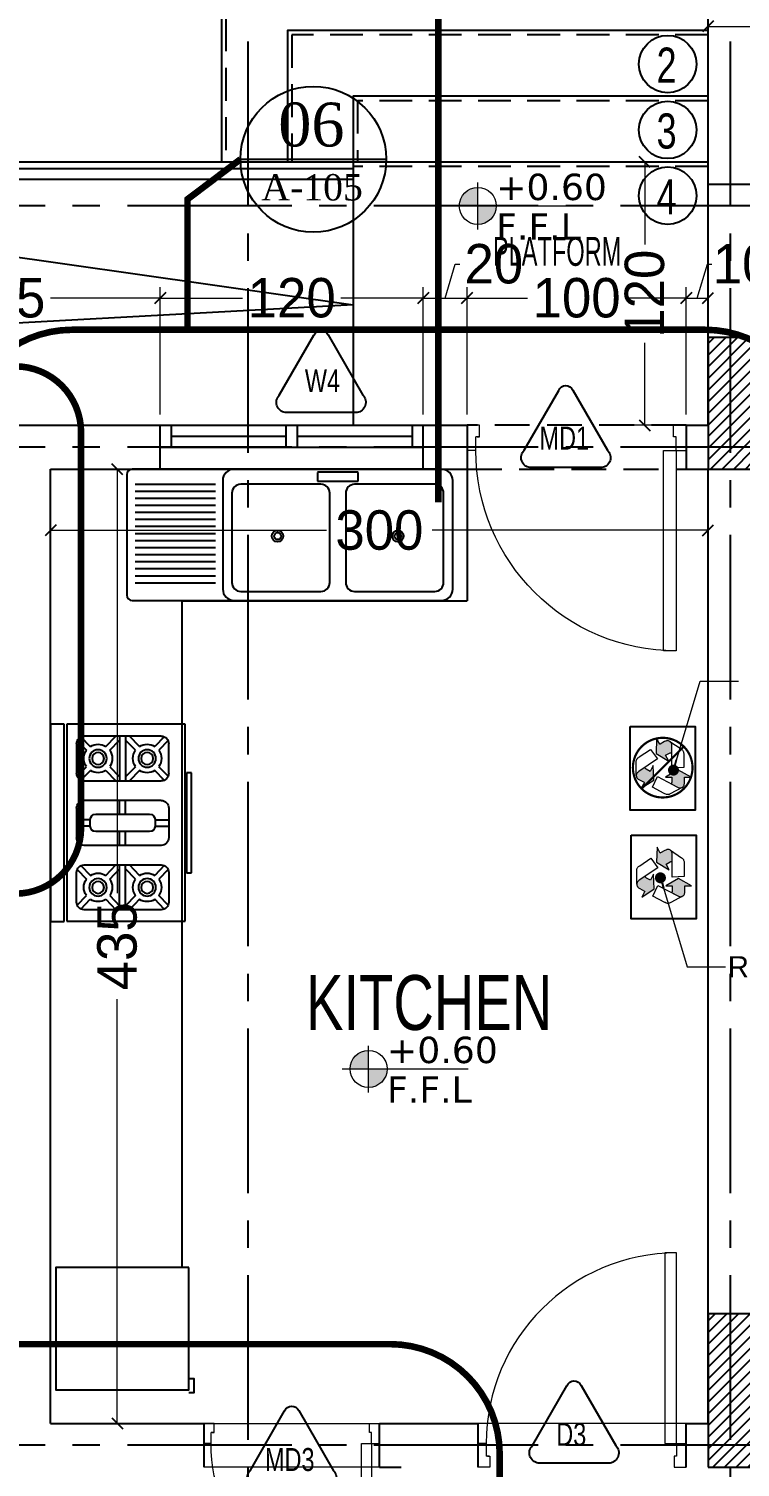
# Model space of a CAD drawing. Header units: centimetres. Extents: x 7997 to 116674, y 1017 to 13844.
# Drawn here: x 34697 to 35022, y 9587 to 10243 of the extents above; entities that cross this region are included whole.
import ezdxf
from ezdxf.enums import TextEntityAlignment as Align

# ---------------------------------------------------------------- set-up
doc = ezdxf.new("R2010")
doc.units = ezdxf.units.CM
doc.header["$LTSCALE"] = 200
doc.header["$PDMODE"] = 2
for name, pattern in [('$0$A-106-Typical Floor Plan$0$HIDDEN', [0.375, 0.25, -0.125]), ('CENTER2', [1.125, 0.75, -0.125, 0.125, -0.125]), ('DASHED', [0.75, 0.5, -0.25]), ('DASHED2', [0.375, 0.25, -0.125]), ('HIDDEN2', [4.7625, 3.175, -1.5875])]:
    doc.linetypes.add(name, pattern=pattern)
for name, color, linetype in [('$0$STEPS', 7, 'Continuous'), ('$0$WINDOR', 6, 'Continuous'), ('AXIS', 9, 'CENTER2'), ('BATH-FUR', 8, 'Continuous'), ('BOLD-TEXT', 4, 'Continuous'), ('COL', 1, 'Continuous'), ('CPBRD-HTCH', 53, 'Continuous'), ('DIM', 11, 'Continuous'), ('EL', 7, 'Continuous'), ('GRID', 9, 'DASHED2'), ('STEP', 7, 'Continuous'), ('STEPS', 7, 'Continuous'), ('STEPS NUMBERING', 7, 'Continuous'), ('WINDOR', 6, 'Continuous'), ('Z-RUBBER', 8, 'Continuous')]:
    doc.layers.add(name, color=color, linetype=linetype)
for name, color, linetype, lineweight in [('$0$TEXT', 6, 'Continuous', 18), ('$0$WALL', 3, 'Continuous', 25), ('FIXTURE', 6, 'Continuous', 13), ('HAT', 8, 'Continuous', 9), ('TEXT', 6, 'Continuous', 18), ('WALL', 3, 'Continuous', 25), ('www.cadblocksfree.com', 7, 'Continuous', 5)]:
    doc.layers.add(name, color=color, linetype=linetype, lineweight=lineweight)
doc.styles.add('$0$style8', font='swisscl.ttf', dxfattribs={"width": 0.8})
doc.styles.add('AR-104 1st to 11th TYPICAL FLOOR PLAN$0$ARIAL', font='arial.ttf')
doc.styles.add('sheet notes', font='verdana.ttf')
doc.styles.add('STYLE1', font='times.ttf')
doc.styles.add('style8', font='swisscl.ttf', dxfattribs={"width": 0.8})
doc.styles.add('SWISS', font='swisscl.ttf')
doc.styles.add('T2', font='')
doc.styles.get('T2').set_extended_font_data('Elisia')
doc.dimstyles.new('NORMAL', dxfattribs={"dimtxt": 18, "dimasz": 5, "dimexe": 5, "dimexo": 5, "dimgap": 1, "dimtad": 0, "dimdec": 0, "dimdsep": 46, "dimtxsty": 'T2', "dimblk1": 'OBLIQUE', "dimblk2": 'OBLIQUE', "dimsah": 1, "dimcen": 0.09, "dimclrd": 4, "dimclre": 4, "dimclrt": 6, "dimadec": 0, "dimazin": 0, "dimtfac": 1, "dimtdec": 0, "dimtofl": 0, "dimtmove": 1, "dimatfit": 2, "dimldrblk": 'OPEN30', "dimfxl": 0, "dimtolj": 1, "dimtzin": 0, "dimlwd": 5, "dimlwe": 5, "dimarcsym": 0})
doc.dimstyles.new('NORMAL-1', dxfattribs={"dimtxt": 10, "dimasz": 5, "dimexe": 5, "dimexo": 5, "dimgap": 1, "dimtad": 0, "dimdec": 0, "dimdsep": 46, "dimtxsty": 'T2', "dimblk1": 'OBLIQUE', "dimblk2": 'OBLIQUE', "dimsah": 1, "dimcen": 0.09, "dimclrd": 4, "dimclre": 4, "dimclrt": 6, "dimadec": 0, "dimazin": 0, "dimtfac": 1, "dimtdec": 0, "dimtofl": 0, "dimtmove": 1, "dimatfit": 3, "dimldrblk": 'OPEN30', "dimfxl": 0, "dimtolj": 1, "dimtzin": 0, "dimlwd": 5, "dimlwe": 5, "dimarcsym": 0})
pattern_1 = [(45, (-39757.2027, -54636.4848), (-2.65165043, 2.65165043), [])]

# ---------------------------------------------------------------- blocks, each defined once
blk = doc.blocks.new('SDF')
at = {"layer": 'TEXT'}
h = blk.add_hatch(color=256, dxfattribs=at)
h.paths.add_polyline_path([(0, 0.05), (-11.25, 0.05, -0.414214), (0, 11.3)])
h.paths.add_polyline_path([(0, 0.05), (11.25, 0.05, -0.414214), (0, -11.2)])
for p, q in [((0, -14.21), (0, 14.21)), ((-16.06, 0.05), (60.5, 0.05))]:
    blk.add_line(p, q, dxfattribs=at)
blk.add_circle((0, 0.05), 11.25, dxfattribs=at)
blk = doc.blocks.new('_OBLIQUE')
at = {"color": 0, "linetype": 'ByBlock'}
blk.add_line((-0.5, -0.5), (0.5, 0.5), dxfattribs=at)
blk = doc.blocks.new('*D40')
at = {"layer": 'Defpoints', "color": 0, "transparency": 16777216}
for p in [(34707.08, 10047), (35007.08, 10047), (34707.08, 10014.15)]:
    blk.add_point(p, dxfattribs=at)
at = {"layer": 'DIM', "color": 4, "lineweight": 5, "transparency": 16777216}
for p, q in [((34707.08, 10042), (34707.08, 10009.15)), ((35007.08, 10042), (35007.08, 10009.15)), ((34707.08, 10014.15), (34832.94, 10014.15)), ((35007.08, 10014.15), (34881.23, 10014.15))]:
    blk.add_line(p, q, dxfattribs=at)
at = {"layer": 'DIM', "color": 4, "lineweight": 5, "transparency": 16777216, "xscale": 5, "yscale": 5, "zscale": 5, "rotation": 180}
blk.add_blockref('_OBLIQUE', (34707.08, 10014.15), dxfattribs=at)
at = {"layer": 'DIM', "color": 4, "lineweight": 5, "transparency": 16777216, "xscale": 5, "yscale": 5, "zscale": 5}
blk.add_blockref('_OBLIQUE', (35007.08, 10014.15), dxfattribs=at)
at = {"layer": 'DIM', "color": 6, "transparency": 16777216, "insert": (34857.08, 10014.15), "char_height": 18, "attachment_point": 5, "style": 'T2'}
blk.add_mtext('\\A1;300', dxfattribs=at)
blk = doc.blocks.new('_Open30')
at = {"color": 0, "linetype": 'ByBlock', "lineweight": -2}
for p, q in [((-1, 0.27), (0, 0)), ((0, 0), (-1, -0.27)), ((0, 0), (-1, 0))]:
    blk.add_line(p, q, dxfattribs=at)
blk = doc.blocks.new('*D41')
at = {"layer": 'Defpoints', "color": 0, "transparency": 16777216}
for p in [(34707.08, 10042), (34707.08, 9607), (34737.45, 9607)]:
    blk.add_point(p, dxfattribs=at)
at = {"layer": 'DIM', "color": 4, "lineweight": 5, "transparency": 16777216}
for p, q in [((34712.08, 10042), (34742.45, 10042)), ((34737.45, 10042), (34737.45, 9848.64)), ((34737.45, 9607), (34737.45, 9800.36)), ((34712.08, 9607), (34742.45, 9607))]:
    blk.add_line(p, q, dxfattribs=at)
at = {"layer": 'DIM', "color": 4, "lineweight": 5, "transparency": 16777216, "xscale": 5, "yscale": 5, "zscale": 5}
for p, rotation in [((34737.45, 10042), 90), ((34737.45, 9607), 270)]:
    blk.add_blockref('_OBLIQUE', p, dxfattribs=dict(at, rotation=rotation))
at = {"layer": 'DIM', "color": 6, "transparency": 16777216, "insert": (34737.45, 9824.5), "char_height": 18, "attachment_point": 5, "rotation": 90, "style": 'T2'}
blk.add_mtext('\\A1;435', dxfattribs=at)
blk = doc.blocks.new('*D100')
at = {"layer": 'Defpoints', "color": 0, "transparency": 16777216}
for p in [(34997.08, 9587), (35034.58, 9587), (34997.08, 9569.33)]:
    blk.add_point(p, dxfattribs=at)
at = {"layer": 'DIM', "color": 4, "lineweight": 5, "transparency": 16777216}
for p, q in [((34997.08, 9582), (34997.08, 9564.33)), ((35034.58, 9582), (35034.58, 9564.33)), ((34997.08, 9569.33), (35006.74, 9569.33)), ((35034.58, 9569.33), (35024.93, 9569.33))]:
    blk.add_line(p, q, dxfattribs=at)
at = {"layer": 'DIM', "color": 4, "lineweight": 5, "transparency": 16777216, "xscale": 5, "yscale": 5, "zscale": 5, "rotation": 180}
blk.add_blockref('_OBLIQUE', (34997.08, 9569.33), dxfattribs=at)
at = {"layer": 'DIM', "color": 4, "lineweight": 5, "transparency": 16777216, "xscale": 5, "yscale": 5, "zscale": 5}
blk.add_blockref('_OBLIQUE', (35034.58, 9569.33), dxfattribs=at)
at = {"layer": 'DIM', "color": 6, "transparency": 16777216, "insert": (35015.83, 9569.33), "char_height": 10, "attachment_point": 5, "style": 'T2'}
blk.add_mtext('\\A1;37', dxfattribs=at)
blk = doc.blocks.new('SEC.L')
at = {"layer": 'AXIS', "linetype": 'CENTER2', "ltscale": 0.5}
blk.add_lwpolyline([(-717.97, 973.71, 3, 3, 0), (-717.97, 614.88, 0, 0, 0), (-717.97, 436.82, 0, 0, 0), (-663.96, 436.82, 0, 0, 0), (-663.96, -428.85, 0, 0, 0), (-748.61, -428.85, 0, 0, 0), (-748.61, -498.24, 3, 3, 0), (-748.61, -954.31, 3, 3, 0)], format="xyseb", dxfattribs=at)
blk = doc.blocks.new('*D474')
at = {"layer": 'Defpoints', "color": 0, "transparency": 16777216}
for p in [(34978.14, 10182), (35007.08, 10182), (35007.08, 10062)]:
    blk.add_point(p, dxfattribs=at)
at = {"layer": 'DIM', "color": 4, "lineweight": 5, "transparency": 16777216}
for p, q in [((35002.08, 10182), (34973.14, 10182)), ((34978.14, 10182), (34978.14, 10144.43)), ((34978.14, 10062), (34978.14, 10099.57)), ((35002.08, 10062), (34973.14, 10062))]:
    blk.add_line(p, q, dxfattribs=at)
at = {"layer": 'DIM', "color": 4, "lineweight": 5, "transparency": 16777216, "xscale": 5, "yscale": 5, "zscale": 5}
for p, rotation in [((34978.14, 10182), 90), ((34978.14, 10062), 270)]:
    blk.add_blockref('_OBLIQUE', p, dxfattribs=dict(at, rotation=rotation))
at = {"layer": 'DIM', "color": 6, "transparency": 16777216, "insert": (34978.14, 10122), "char_height": 18, "attachment_point": 5, "rotation": 90, "style": 'T2'}
blk.add_mtext('\\A1;120', dxfattribs=at)
blk = doc.blocks.new('*D855')
at = {"layer": 'Defpoints', "color": 0, "transparency": 16777216}
for p in [(34757.08, 10120.04), (34612.08, 10062), (34757.08, 10062)]:
    blk.add_point(p, dxfattribs=at)
at = {"layer": 'DIM', "color": 4, "lineweight": 5, "transparency": 16777216}
for p, q in [((34612.08, 10067), (34612.08, 10125.04)), ((34612.08, 10120.04), (34662.15, 10120.04)), ((34757.08, 10120.04), (34707.01, 10120.04)), ((34757.08, 10067), (34757.08, 10125.04))]:
    blk.add_line(p, q, dxfattribs=at)
at = {"layer": 'DIM', "color": 4, "lineweight": 5, "transparency": 16777216, "xscale": 5, "yscale": 5, "zscale": 5, "rotation": 180}
blk.add_blockref('_OBLIQUE', (34612.08, 10120.04), dxfattribs=at)
at = {"layer": 'DIM', "color": 4, "lineweight": 5, "transparency": 16777216, "xscale": 5, "yscale": 5, "zscale": 5}
blk.add_blockref('_OBLIQUE', (34757.08, 10120.04), dxfattribs=at)
at = {"layer": 'DIM', "color": 6, "transparency": 16777216, "insert": (34684.58, 10120.04), "char_height": 18, "attachment_point": 5, "style": 'T2'}
blk.add_mtext('\\A1;145', dxfattribs=at)
blk = doc.blocks.new('*D856')
at = {"layer": 'Defpoints', "color": 0, "transparency": 16777216}
for p in [(34877.08, 10120.04), (34757.08, 10062), (34877.08, 10062)]:
    blk.add_point(p, dxfattribs=at)
at = {"layer": 'DIM', "color": 4, "lineweight": 5, "transparency": 16777216}
for p, q in [((34757.08, 10067), (34757.08, 10125.04)), ((34757.08, 10120.04), (34794.65, 10120.04)), ((34877.08, 10120.04), (34839.51, 10120.04)), ((34877.08, 10067), (34877.08, 10125.04))]:
    blk.add_line(p, q, dxfattribs=at)
at = {"layer": 'DIM', "color": 4, "lineweight": 5, "transparency": 16777216, "xscale": 5, "yscale": 5, "zscale": 5, "rotation": 180}
blk.add_blockref('_OBLIQUE', (34757.08, 10120.04), dxfattribs=at)
at = {"layer": 'DIM', "color": 4, "lineweight": 5, "transparency": 16777216, "xscale": 5, "yscale": 5, "zscale": 5}
blk.add_blockref('_OBLIQUE', (34877.08, 10120.04), dxfattribs=at)
at = {"layer": 'DIM', "color": 6, "transparency": 16777216, "insert": (34817.08, 10120.04), "char_height": 18, "attachment_point": 5, "style": 'T2'}
blk.add_mtext('\\A1;120', dxfattribs=at)
blk = doc.blocks.new('*D857')
at = {"layer": 'Defpoints', "color": 0, "transparency": 16777216}
for p in [(34897.08, 10120.04), (34877.08, 10062), (34897.08, 10062)]:
    blk.add_point(p, dxfattribs=at)
at = {"layer": 'DIM', "color": 4, "lineweight": 5, "transparency": 16777216}
for p, q in [((34887.08, 10120.04), (34891.73, 10135.54)), ((34891.73, 10135.54), (34893.73, 10135.54)), ((34877.08, 10067), (34877.08, 10125.04)), ((34877.08, 10120.04), (34897.08, 10120.04)), ((34897.08, 10067), (34897.08, 10125.04))]:
    blk.add_line(p, q, dxfattribs=at)
at = {"layer": 'DIM', "color": 4, "lineweight": 5, "transparency": 16777216, "xscale": 5, "yscale": 5, "zscale": 5, "rotation": 180}
blk.add_blockref('_OBLIQUE', (34877.08, 10120.04), dxfattribs=at)
at = {"layer": 'DIM', "color": 4, "lineweight": 5, "transparency": 16777216, "xscale": 5, "yscale": 5, "zscale": 5}
blk.add_blockref('_OBLIQUE', (34897.08, 10120.04), dxfattribs=at)
at = {"layer": 'DIM', "color": 6, "transparency": 16777216, "insert": (34909.3, 10135.54), "char_height": 18, "attachment_point": 5, "style": 'T2'}
blk.add_mtext('\\A1;20', dxfattribs=at)
blk = doc.blocks.new('*D858')
at = {"layer": 'Defpoints', "color": 0, "transparency": 16777216}
for p in [(34997.08, 10120.04), (34897.08, 10062), (34997.08, 10062)]:
    blk.add_point(p, dxfattribs=at)
at = {"layer": 'DIM', "color": 4, "lineweight": 5, "transparency": 16777216}
for p, q in [((34897.08, 10067), (34897.08, 10125.04)), ((34897.08, 10120.04), (34924.65, 10120.04)), ((34997.08, 10120.04), (34969.51, 10120.04)), ((34997.08, 10067), (34997.08, 10125.04))]:
    blk.add_line(p, q, dxfattribs=at)
at = {"layer": 'DIM', "color": 4, "lineweight": 5, "transparency": 16777216, "xscale": 5, "yscale": 5, "zscale": 5, "rotation": 180}
blk.add_blockref('_OBLIQUE', (34897.08, 10120.04), dxfattribs=at)
at = {"layer": 'DIM', "color": 4, "lineweight": 5, "transparency": 16777216, "xscale": 5, "yscale": 5, "zscale": 5}
blk.add_blockref('_OBLIQUE', (34997.08, 10120.04), dxfattribs=at)
at = {"layer": 'DIM', "color": 6, "transparency": 16777216, "insert": (34947.08, 10120.04), "char_height": 18, "attachment_point": 5, "style": 'T2'}
blk.add_mtext('\\A1;100', dxfattribs=at)
blk = doc.blocks.new('*D859')
at = {"layer": 'Defpoints', "color": 0, "transparency": 16777216}
for p in [(35007.08, 10120.04), (34997.08, 10062), (35007.08, 10062)]:
    blk.add_point(p, dxfattribs=at)
at = {"layer": 'DIM', "color": 4, "lineweight": 5, "transparency": 16777216}
for p, q in [((35002.08, 10120.04), (35006.73, 10135.54)), ((35006.73, 10135.54), (35008.73, 10135.54)), ((34997.08, 10067), (34997.08, 10125.04)), ((34997.08, 10120.04), (35007.08, 10120.04)), ((35007.08, 10067), (35007.08, 10125.04))]:
    blk.add_line(p, q, dxfattribs=at)
at = {"layer": 'DIM', "color": 4, "lineweight": 5, "transparency": 16777216, "xscale": 5, "yscale": 5, "zscale": 5, "rotation": 180}
blk.add_blockref('_OBLIQUE', (34997.08, 10120.04), dxfattribs=at)
at = {"layer": 'DIM', "color": 4, "lineweight": 5, "transparency": 16777216, "xscale": 5, "yscale": 5, "zscale": 5}
blk.add_blockref('_OBLIQUE', (35007.08, 10120.04), dxfattribs=at)
at = {"layer": 'DIM', "color": 6, "transparency": 16777216, "insert": (35022.59, 10135.54), "char_height": 18, "attachment_point": 5, "style": 'T2'}
blk.add_mtext('\\A1;10', dxfattribs=at)
blk = doc.blocks.new('*D860')
at = {"layer": 'Defpoints', "color": 0, "transparency": 16777216}
for p in [(35117.08, 10243.89), (35007.08, 10182), (35117.08, 10182)]:
    blk.add_point(p, dxfattribs=at)
at = {"layer": 'DIM', "color": 4, "lineweight": 5, "transparency": 16777216}
for p, q in [((35007.08, 10187), (35007.08, 10248.89)), ((35007.08, 10243.89), (35041.37, 10243.89)), ((35117.08, 10243.89), (35082.8, 10243.89)), ((35117.08, 10187), (35117.08, 10248.89))]:
    blk.add_line(p, q, dxfattribs=at)
at = {"layer": 'DIM', "color": 4, "lineweight": 5, "transparency": 16777216, "xscale": 5, "yscale": 5, "zscale": 5, "rotation": 180}
blk.add_blockref('_OBLIQUE', (35007.08, 10243.89), dxfattribs=at)
at = {"layer": 'DIM', "color": 4, "lineweight": 5, "transparency": 16777216, "xscale": 5, "yscale": 5, "zscale": 5}
blk.add_blockref('_OBLIQUE', (35117.08, 10243.89), dxfattribs=at)
at = {"layer": 'DIM', "color": 6, "transparency": 16777216, "insert": (35062.08, 10243.89), "char_height": 18, "attachment_point": 5, "style": 'T2'}
blk.add_mtext('\\A1;110', dxfattribs=at)
blk = doc.blocks.new('A$C4E47036A')
at = {"layer": 'BATH-FUR', "linetype": 'Continuous'}
for p, q in [((-33.62, -1.65), (-33.62, 34.3)), ((-33.62, 34.3), (-31.16, 34.3)), ((-31.16, 34.3), (-31.16, -1.65)), ((-30.66, -1.65), (-30.66, 34.29)), ((-30.66, 34.29), (-9.09, 34.29)), ((-9.08, 34.29), (-9.08, -1.65)), ((-28.09, 32.06), (-26.38, 30.28)), ((-13.44, 32.18), (-27.52, 32.18)), ((-23.56, 30.28), (-21.73, 32.18)), ((-21.04, 32.18), (-21.04, 24.01)), ((-19.93, 32.11), (-19.93, 23.94)), ((-17.42, 30.28), (-19.24, 32.18)), ((-12.89, 32.06), (-14.6, 30.28)), ((-28.89, 30.81), (-28.89, 25.37)), ((-28.79, 31.35), (-27.1, 29.59)), ((-22.84, 29.59), (-21.04, 31.46)), ((-18.14, 29.59), (-19.93, 31.46)), ((-12.19, 31.35), (-13.88, 29.59)), ((-12.07, 25.37), (-12.07, 30.81)), ((-28.79, 24.84), (-27.09, 26.6)), ((-22.84, 26.6), (-21.04, 24.73)), ((-18.14, 26.6), (-19.93, 24.73)), ((-12.19, 24.84), (-13.88, 26.6)), ((-28.09, 24.12), (-26.37, 25.91)), ((-27.52, 24), (-13.44, 24)), ((-23.56, 25.91), (-21.73, 24)), ((-17.41, 25.91), (-19.25, 24)), ((-12.89, 24.12), (-14.6, 25.91)), ((-8.81, 7.21), (-8.81, 25.47)), ((-8.81, 25.47), (-7.91, 25.47)), ((-7.91, 25.47), (-7.91, 7.21)), ((-28.89, 13.63), (-28.89, 19.06)), ((-21.04, 20.4), (-21.04, 17.94)), ((-19.94, 20.45), (-19.94, 17.94)), ((-26.39, 16.93), (-28.89, 16.93)), ((-26.39, 15.76), (-28.89, 15.76)), ((-26.39, 16.94), (-26.39, 15.75)), ((-15.57, 17.94), (-25.39, 17.94)), ((-14.57, 15.75), (-14.57, 16.94)), ((-14.57, 16.93), (-12.07, 16.93)), ((-14.57, 15.76), (-12.07, 15.76)), ((-25.39, 14.75), (-15.57, 14.75)), ((-21.04, 14.75), (-21.04, 12.23)), ((-19.94, 14.75), (-19.94, 12.23)), ((-13.44, 12.25), (-27.52, 12.25)), ((-28.09, 8.57), (-26.37, 6.78)), ((-27.52, 8.69), (-13.44, 8.69)), ((-23.56, 6.78), (-21.73, 8.69)), ((-22.84, 6.09), (-21.04, 7.96)), ((-21.04, 0.51), (-21.04, 8.68)), ((-19.93, 0.58), (-19.93, 8.75)), ((-18.14, 6.09), (-19.93, 7.96)), ((-17.41, 6.78), (-19.25, 8.69)), ((-12.89, 8.57), (-14.6, 6.78)), ((-28.89, 1.88), (-28.89, 7.32)), ((-28.79, 7.85), (-27.09, 6.09)), ((-12.19, 7.85), (-13.88, 6.09)), ((-12.07, 7.32), (-12.07, 1.88)), ((-7.91, 7.21), (-8.81, 7.21)), ((-28.79, 1.34), (-27.1, 3.1)), ((-22.84, 3.1), (-21.04, 1.23)), ((-18.14, 3.1), (-19.93, 1.23)), ((-12.19, 1.34), (-13.88, 3.1)), ((-28.09, 0.63), (-26.38, 2.41)), ((-13.44, 0.51), (-27.52, 0.51)), ((-23.56, 2.41), (-21.73, 0.51)), ((-17.42, 2.41), (-19.24, 0.51)), ((-12.89, 0.63), (-14.6, 2.41)), ((-31.16, -1.65), (-33.62, -1.65)), ((-9.09, -1.65), (-30.66, -1.65)), ((-9.09, -1.65), (-30.66, -1.65))]:
    blk.add_line(p, q, dxfattribs=at)
blk.add_lwpolyline([(-13.44, 12.25, 0.414214), (-12.07, 13.63), (-12.07, 19.06, 0.414214), (-13.44, 20.44), (-27.52, 20.44, 0.414214), (-28.89, 19.06)], format="xyb", dxfattribs=at)
for centre, radius in [((-24.97, 28.1), 1.6), ((-24.97, 28.1), 1.1), ((-16.01, 28.1), 1.6), ((-16.01, 28.1), 1.1), ((-24.97, 4.59), 1.6), ((-24.97, 4.59), 1.1), ((-16.01, 4.59), 1.6), ((-16.01, 4.59), 1.1)]:
    blk.add_circle(centre, radius, dxfattribs=at)
for centre, radius, start, end in [((-27.52, 30.81), 1.37, 90, 180), ((-13.44, 30.81), 1.37, 0, 90), ((-24.97, 28.1), 2.6, 144.9426, 215.1537), ((-24.97, 28.1), 2.6, 57.1839, 122.7797), ((-24.97, 28.1), 2.6, 324.9426, 35.0209), ((-16.01, 28.1), 2.6, 144.9791, 215.0574), ((-16.01, 28.1), 2.6, 57.2203, 122.8161), ((-16.01, 28.1), 2.6, 324.8463, 35.0574), ((-27.52, 25.37), 1.37, 180, 270), ((-24.97, 28.1), 2.6, 237.3167, 302.7797), ((-16.01, 28.1), 2.6, 237.2203, 302.6833), ((-13.44, 25.37), 1.37, 270, 0), ((-25.39, 16.94), 1, 90, 180), ((-25.39, 15.75), 1, 180, 270), ((-15.57, 16.94), 1, 0, 90), ((-15.57, 15.75), 1, 270, 0), ((-27.52, 13.63), 1.37, 180, 270), ((-27.52, 7.32), 1.37, 90, 180), ((-13.44, 7.32), 1.37, 0, 90), ((-24.97, 4.59), 2.6, 144.8463, 215.0574), ((-24.97, 4.59), 2.6, 57.2203, 122.6833), ((-24.97, 4.59), 2.6, 324.9791, 35.0574), ((-16.01, 4.59), 2.6, 144.9426, 215.0209), ((-16.01, 4.59), 2.6, 57.3167, 122.7797), ((-16.01, 4.59), 2.6, 324.9426, 35.1537), ((-27.52, 1.88), 1.37, 180, 270), ((-24.97, 4.59), 2.6, 237.2203, 302.8161), ((-16.01, 4.59), 2.6, 237.1839, 302.7797), ((-13.44, 1.88), 1.37, 270, 0)]:
    blk.add_arc(centre, radius, start, end, dxfattribs=at)
blk = doc.blocks.new('A$C414D25BB')
at = {"layer": 'Z-RUBBER', "ltscale": 0.05}
h = blk.add_hatch(dxfattribs=at)
h.set_pattern_fill('ANSI31', color=256, style=0)
h.set_pattern_definition([(45, (-21734.0303, -7392.24753), (-0.08838834765, 0.08838834765), [])])
h.paths.add_polyline_path([(0.114, 0.0618, -5.138733), (0.1155, 0.0618), (0.1155, 0.0603), (0.1162, 0.0603), (0.1155, 0.0581), (0.1162, 0.0581), (0.1147, 0.0556), (0.1132, 0.0581), (0.114, 0.0581), (0.1132, 0.0603), (0.114, 0.0603)])
at = {"layer": 'FIXTURE'}
for p, q in [((0.8572, 0.9156), (0.8572, 0.1156)), ((0.9072, 0.9156), (0.8572, 0.9156)), ((0.9072, 0.1156), (0.9072, 0.9156)), ((0.1072, 0.1156), (0.0722, 0.1156)), ((0.0722, 0.1156), (0.0722, 0.0156)), ((0.1072, 0.1156), (0.1072, 0.0616)), ((0.8572, 0.1156), (0.9072, 0.1156)), ((0.9072, 0.1156), (0.9472, 0.1156)), ((0.9072, 0.1156), (0.9072, 0.0616)), ((0.9472, 0.1156), (0.9472, 0.0156)), ((0.1192, 0.0616), (0.1072, 0.0616)), ((0.1122, 0.0616), (0.1222, 0.0616)), ((0.1222, 0.0616), (0.1222, 0.0156)), ((0.9072, 0.0616), (0.8972, 0.0616)), ((0.8972, 0.0616), (0.8972, 0.0156)), ((0.1222, 0.0156), (0.0722, 0.0156)), ((0.8972, 0.0156), (0.9472, 0.0156))]:
    blk.add_line(p, q, dxfattribs=at)
blk.add_lwpolyline([(0.9055, 0.0616), (0.904, 0.0616)], dxfattribs=at)
blk.add_arc((0.9072, 0.1156), 0.8, 90, 180, dxfattribs=at)
blk = doc.blocks.new('A$C5D3D63B8')
at = {"layer": 'BATH-FUR', "linetype": 'Continuous'}
for p, q in [((0, 1.4621), (0, 0.0514)), ((0.5741, 1.4871), (0.025, 1.4871)), ((0.0795, 1.0817), (0.0795, 1.4491)), ((0.1117, 1.0817), (0.1117, 1.4491)), ((0.1439, 1.0817), (0.1439, 1.4491)), ((0.176, 1.0817), (0.176, 1.4491)), ((0.2082, 1.0817), (0.2082, 1.4491)), ((0.2403, 1.0817), (0.2403, 1.4491)), ((0.2725, 1.0817), (0.2725, 1.4491)), ((0.3046, 1.0817), (0.3046, 1.4491)), ((0.3368, 1.0817), (0.3368, 1.4491)), ((0.3689, 1.0817), (0.3689, 1.4491)), ((0.4011, 1.0817), (0.4011, 1.4491)), ((0.4332, 1.0817), (0.4332, 1.4491)), ((0.4654, 1.0817), (0.4654, 1.4491)), ((0.4975, 1.0817), (0.4975, 1.4491)), ((0.5297, 1.0817), (0.5297, 1.4491)), ((0.5991, 0.0514), (0.5991, 1.4621)), ((0.5477, 1.0493), (0.0514, 1.0493)), ((0.4894, 1.0077), (0.082, 1.0077)), ((0.0416, 0.9673), (0.0416, 0.6014)), ((0.5298, 0.6014), (0.5298, 0.9673)), ((0.5835, 0.6173), (0.5437, 0.6173)), ((0.5437, 0.6173), (0.5437, 0.432)), ((0.587, 0.6173), (0.587, 0.432)), ((0.082, 0.561), (0.4894, 0.561)), ((0.4894, 0.4883), (0.082, 0.4883)), ((0.0416, 0.4479), (0.0416, 0.082)), ((0.5298, 0.082), (0.5298, 0.4479)), ((0.5437, 0.432), (0.5835, 0.432)), ((0.082, 0.0416), (0.4894, 0.0416)), ((0.0514, 0), (0.5477, 0))]:
    blk.add_line(p, q, dxfattribs=at)
for centre, radius in [((0.2938, 0.7993), 0.026), ((0.2935, 0.7991), 0.0159), ((0.2938, 0.2499), 0.026), ((0.2935, 0.2502), 0.0159)]:
    blk.add_circle(centre, radius, dxfattribs=at)
for centre, radius, start, end in [((0.025, 1.4621), 0.025, 90, 180), ((0.5741, 1.4621), 0.025, 0, 90), ((0.0514, 0.9978), 0.0514, 90, 180), ((0.5477, 0.9978), 0.0514, 360, 90), ((0.082, 0.9673), 0.0404, 90, 180), ((0.4894, 0.9673), 0.0404, 0, 90), ((0.082, 0.6014), 0.0404, 180, 270), ((0.4894, 0.6014), 0.0404, 270, 0), ((0.082, 0.4479), 0.0404, 90, 180), ((0.4894, 0.4479), 0.0404, 0, 90), ((0.082, 0.082), 0.0404, 180, 270), ((0.4894, 0.082), 0.0404, 270, 0), ((0.0514, 0.0514), 0.0514, 180, 270), ((0.5477, 0.0514), 0.0514, 270, 0)]:
    blk.add_arc(centre, radius, start, end, dxfattribs=at)
blk = doc.blocks.new('05-GF COLUMNS-Essa', base_point=(34188.06, 8657))
at = {"layer": 'COL', "ltscale": 0.05}
h = blk.add_hatch(dxfattribs=at)
h.set_pattern_fill('ANSI31', color=8, scale=30)
h.set_pattern_definition(pattern_1)
h.paths.add_polyline_path([(34808.06, 10042), (34828.06, 10042), (34828.06, 10102), (34808.06, 10102)])
h = blk.add_hatch(dxfattribs=at)
h.set_pattern_fill('ANSI31', color=8, scale=30)
h.set_pattern_definition(pattern_1)
h.paths.add_polyline_path([(34808.06, 9587), (34828.06, 9587), (34828.06, 9657), (34808.06, 9657)])
at = {"layer": 'COL'}
for points in [[(34808.06, 10042), (34828.06, 10042), (34828.06, 10102), (34808.06, 10102)], [(34808.06, 9587), (34828.06, 9587), (34828.06, 9657), (34808.06, 9657)]]:
    blk.add_lwpolyline(points, close=True, dxfattribs=at)
blk = doc.blocks.new('02-GROUND FLOOR PLAN-selattin', base_point=(28755.36, 25545.28))
at = {"layer": '$0$STEPS'}
for q in [(27685.36, 25545.28), (28143.36, 25425.28)]:
    blk.add_line((28143.36, 25545.28), q, dxfattribs=at)
for points in [[(28305.36, 25635.28), (28083.36, 25635.28), (28083.36, 25545.28)], [(28305.36, 25535.28), (28305.36, 25635.28)], [(28305.36, 25605.28), (28113.36, 25605.28), (28113.36, 25545.28)], [(28305.36, 25533.28), (28305.36, 25575.28), (28143.36, 25575.28), (28143.36, 25545.28)], [(27685.36, 25545.28), (28143.36, 25480.28), (27685.36, 25455.28)], [(28189.36, 25545.28), (28143.36, 25545.28)], [(28305.36, 25545.28), (28187.36, 25545.28)]]:
    blk.add_lwpolyline(points, dxfattribs=at)
at = {"layer": '$0$WALL', "color": 8, "linetype": '$0$A-106-Typical Floor Plan$0$HIDDEN', "ltscale": 0.3}
for points in [[(28305.36, 25633.28), (28085.36, 25633.28), (28085.36, 25545.28)], [(28305.36, 25603.28), (28115.36, 25603.28), (28115.36, 25545.28)], [(28305.36, 25573.28), (28145.36, 25573.28), (28145.36, 25545.28)], [(28305.36, 25543.28), (28143.36, 25543.28)]]:
    blk.add_lwpolyline(points, dxfattribs=at)
at = {"layer": '$0$WINDOR'}
for p, q in [((28143.36, 25542.28), (27685.36, 25542.28)), ((28143.36, 25537.28), (27685.36, 25537.28))]:
    blk.add_line(p, q, dxfattribs=at)
at = {"layer": 'BATH-FUR', "ltscale": 2}
for p, q in [((28195.36, 25405.28), (28195.36, 25345.28)), ((28065.36, 25345.28), (28195.36, 25345.28)), ((28065.36, 25041.31), (28065.36, 25345.28))]:
    blk.add_line(p, q, dxfattribs=at)
at = {"layer": 'CPBRD-HTCH'}
blk.add_lwpolyline([(28068.43, 25041.31), (28007.68, 25041.31), (28007.68, 24985.56), (28068.43, 24985.56)], close=True, dxfattribs=at)
blk.add_lwpolyline([(28068.43, 24990.71), (28070.75, 24990.71), (28070.75, 24984.24), (28068.43, 24984.24)], dxfattribs=at)
at = {"layer": 'HAT', "ltscale": 0.15}
for p, q in [((28075.36, 24970.28), (28155.36, 24970.28)), ((28295.36, 24970.28), (28200.36, 24970.28)), ((28155.36, 24950.28), (28075.36, 24950.28))]:
    blk.add_line(p, q, dxfattribs=at)
at = {"layer": 'STEPS', "color": 8, "linetype": 'HIDDEN2', "ltscale": 0.025}
for p, q in [((28295.36, 25425.28), (28195.36, 25425.28)), ((28195.36, 25405.28), (28295.36, 25405.28))]:
    blk.add_line(p, q, dxfattribs=at)
at = {"layer": 'WALL'}
for p, q in [((28305.36, 25535.28), (28415.36, 25535.28)), ((28305.36, 25425.28), (28305.36, 25535.28)), ((27910.36, 25425.28), (28055.36, 25425.28)), ((28055.36, 25405.28), (28055.36, 25425.28)), ((28175.36, 25425.28), (28195.36, 25425.28)), ((28175.36, 25405.28), (28175.36, 25425.28)), ((28195.36, 25425.28), (28195.36, 25405.28)), ((28295.36, 25425.28), (28305.36, 25425.28)), ((28295.36, 25425.28), (28295.36, 25405.28)), ((28005.36, 25405.28), (28055.36, 25405.28)), ((28005.36, 24970.28), (28005.36, 25405.28)), ((28170.36, 25405.28), (28195.36, 25405.28)), ((28295.36, 25405.28), (28305.36, 25405.28)), ((28305.36, 24970.28), (28305.36, 25405.28)), ((28005.36, 24970.28), (28075.36, 24970.28)), ((28075.36, 24950.28), (28075.36, 24970.28)), ((28155.36, 24970.28), (28200.36, 24970.28)), ((28155.36, 24950.28), (28155.36, 24970.28)), ((28200.36, 24950.28), (28200.36, 24970.28)), ((28295.36, 24970.28), (28305.36, 24970.28)), ((28295.36, 24950.28), (28295.36, 24970.28)), ((28155.36, 24950.28), (28165.36, 24950.28))]:
    blk.add_line(p, q, dxfattribs=at)
at = {"layer": 'WINDOR'}
for p, q in [((28055.36, 25425.28), (28175.36, 25425.28)), ((28060.36, 25425.28), (28060.36, 25415.28)), ((28170.36, 25425.28), (28170.36, 25415.28)), ((28060.36, 25420.28), (28112.86, 25420.28)), ((28117.86, 25420.28), (28170.36, 25420.28)), ((28055.36, 25415.28), (28175.36, 25415.28)), ((28055.36, 25405.28), (28175.36, 25405.28))]:
    blk.add_line(p, q, dxfattribs=at)
for points in [[(28112.86, 25415.28), (28112.86, 25425.28)], [(28117.86, 25425.28), (28117.86, 25415.28)]]:
    blk.add_lwpolyline(points, dxfattribs=at)
at = {"color": 6, "ltscale": 2}
blk.add_blockref('05-GF COLUMNS-Essa', (27685.36, 24020.28), dxfattribs=at)
at = {"layer": 'BATH-FUR', "ltscale": 2}
for name, p, xscale, yscale, zscale, rotation in [('A$C5D3D63B8', (28188.82, 25345.4), 100.0000000000004, 100.0000000000004, 100.0000000000004, 90), ('A$C4E47036A', (28089.41, 25284.88), -2.500000037252903, 2.500000037252903, 2.500000037252903, 180)]:
    blk.add_blockref(name, p, dxfattribs=dict(at, xscale=xscale, yscale=yscale, zscale=zscale, rotation=rotation))
at = {"layer": 'WALL', "color": 0, "rotation": 180}
for p, xscale, yscale, zscale in [((28187.1, 25427.07), -114.285714312051, 114.285714312051, 114.285714312051), ((28068.75, 24971.71), -91.42857143015134, 91.42857143015134, 91.42857143015134)]:
    blk.add_blockref('A$C414D25BB', p, dxfattribs=dict(at, xscale=xscale, yscale=yscale, zscale=zscale))
at = {"layer": 'WALL', "color": 0, "xscale": 108.5714285601499, "yscale": 108.5714285601499, "zscale": 108.5714285601499}
blk.add_blockref('A$C414D25BB', (28192.51, 24948.58), dxfattribs=at)
at = {"layer": '$0$TEXT', "style": '$0$style8', "width": 0.8}
blk.add_text('PLATFORM', height=13.125, dxfattribs=at).set_placement((28236.46, 25504.56), align=Align.MIDDLE_CENTER)
blk.add_text('PLATFORM', height=13.125, dxfattribs=at).set_placement((28236.46, 25504.56), align=Align.MIDDLE_CENTER)
at = {"layer": 'TEXT', "style": 'style8'}
blk.add_text('KITCHEN', height=25, dxfattribs=at).set_placement((28121.86, 25149.63))
blk = doc.blocks.new('09-GRID LINE PLAN-Essa', base_point=(37178.06, 7462))
at = {"layer": 'AXIS', "ltscale": 0.5}
for p, q in [((37598.06, 7462), (37598.06, 5332)), ((37818.06, 7462), (37818.06, 5332)), ((38518.06, 7162), (36878.06, 7162)), ((38518.06, 7052), (36878.06, 7052)), ((38518.06, 6597), (36878.06, 6597))]:
    blk.add_line(p, q, dxfattribs=at)
blk = doc.blocks.new('A$C574F4BA8')
at = {"layer": 'www.cadblocksfree.com'}
for points in [[(0.503, 0.502), (0.444, 0.47), (0.442, 0.474), (0.418, 0.519), (0.413, 0.527), (0.41, 0.533), (0.406, 0.538), (0.401, 0.542), (0.396, 0.546), (0.389, 0.549), (0.382, 0.551), (0.374, 0.552), (0.37, 0.552), (0.364, 0.551), (0.36, 0.549), (0.354, 0.547), (0.349, 0.543), (0.344, 0.539), (0.339, 0.534), (0.334, 0.526), (0.294, 0.467), (0.298, 0.465), (0.302, 0.462), (0.305, 0.459), (0.308, 0.456), (0.311, 0.452), (0.332, 0.413), (0.273, 0.382), (0.421, 0.375)], [(0.17, 0.256), (0.228, 0.224), (0.151, 0.351), (0, 0.347), (0.059, 0.316), (0.057, 0.313), (0.033, 0.267), (0.029, 0.259), (0.027, 0.253), (0.025, 0.247), (0.024, 0.241), (0.023, 0.234), (0.024, 0.226), (0.027, 0.219), (0.03, 0.213), (0.033, 0.209), (0.037, 0.205), (0.041, 0.202), (0.046, 0.199), (0.052, 0.197), (0.059, 0.195), (0.065, 0.194), (0.075, 0.194), (0.146, 0.194), (0.146, 0.198), (0.145, 0.203), (0.146, 0.207), (0.147, 0.212), (0.149, 0.216)], [(0.39, 0.067), (0.394, 0.067), (0.445, 0.067), (0.454, 0.067), (0.461, 0.068), (0.467, 0.069), (0.473, 0.071), (0.479, 0.074), (0.485, 0.078), (0.49, 0.084), (0.495, 0.09), (0.496, 0.094), (0.498, 0.1), (0.499, 0.105), (0.499, 0.111), (0.498, 0.117), (0.497, 0.123), (0.495, 0.13), (0.491, 0.138), (0.457, 0.201), (0.453, 0.198), (0.449, 0.196), (0.445, 0.194), (0.441, 0.193), (0.436, 0.193), (0.391, 0.193), (0.391, 0.259), (0.316, 0.132), (0.39, 0)]]:
    blk.add_hatch(color=256, dxfattribs=at).paths.add_polyline_path(points)
for points in [[(0.374, 0.552), (0.24, 0.552), (0.232, 0.552), (0.225, 0.552), (0.219, 0.55), (0.213, 0.548), (0.208, 0.545), (0.202, 0.54), (0.196, 0.535), (0.191, 0.528), (0.187, 0.522), (0.111, 0.41), (0.207, 0.339), (0.334, 0.526), (0.339, 0.534), (0.344, 0.539), (0.349, 0.543), (0.354, 0.547), (0.36, 0.549), (0.364, 0.551), (0.37, 0.552)], [(0.374, 0.552), (0.382, 0.551), (0.389, 0.549), (0.396, 0.546), (0.401, 0.542), (0.406, 0.538), (0.41, 0.533), (0.413, 0.527), (0.418, 0.519), (0.442, 0.474), (0.444, 0.47), (0.503, 0.502), (0.421, 0.375), (0.273, 0.382), (0.332, 0.413), (0.311, 0.452), (0.308, 0.456), (0.305, 0.459), (0.302, 0.462), (0.298, 0.465), (0.294, 0.467), (0.334, 0.526), (0.339, 0.534), (0.344, 0.539), (0.349, 0.543), (0.354, 0.547), (0.36, 0.549), (0.364, 0.551), (0.37, 0.552)], [(0.03, 0.213), (0.027, 0.219), (0.024, 0.226), (0.023, 0.234), (0.024, 0.241), (0.025, 0.247), (0.027, 0.253), (0.029, 0.259), (0.033, 0.267), (0.057, 0.313), (0.059, 0.316), (0, 0.347), (0.151, 0.351), (0.228, 0.224), (0.17, 0.256), (0.149, 0.216), (0.147, 0.212), (0.146, 0.207), (0.145, 0.203), (0.146, 0.198), (0.146, 0.194), (0.075, 0.194), (0.065, 0.194), (0.059, 0.195), (0.052, 0.197), (0.046, 0.199), (0.041, 0.202), (0.037, 0.205), (0.033, 0.209)], [(0.495, 0.09), (0.558, 0.209), (0.561, 0.216), (0.564, 0.222), (0.565, 0.228), (0.566, 0.234), (0.566, 0.24), (0.565, 0.248), (0.563, 0.255), (0.559, 0.263), (0.556, 0.27), (0.493, 0.389), (0.385, 0.338), (0.491, 0.138), (0.495, 0.13), (0.497, 0.123), (0.498, 0.117), (0.499, 0.111), (0.499, 0.105), (0.498, 0.1), (0.496, 0.094)], [(0.03, 0.213), (0.106, 0.101), (0.11, 0.095), (0.114, 0.09), (0.119, 0.086), (0.124, 0.082), (0.13, 0.079), (0.137, 0.077), (0.144, 0.075), (0.153, 0.074), (0.16, 0.074), (0.295, 0.074), (0.301, 0.194), (0.075, 0.194), (0.065, 0.194), (0.059, 0.195), (0.052, 0.197), (0.046, 0.199), (0.041, 0.202), (0.037, 0.205), (0.033, 0.209)], [(0.495, 0.09), (0.49, 0.084), (0.485, 0.078), (0.479, 0.074), (0.473, 0.071), (0.467, 0.069), (0.461, 0.068), (0.454, 0.067), (0.445, 0.067), (0.394, 0.067), (0.39, 0.067), (0.39, 0), (0.316, 0.132), (0.391, 0.259), (0.391, 0.193), (0.436, 0.193), (0.441, 0.193), (0.445, 0.194), (0.449, 0.196), (0.453, 0.198), (0.457, 0.201), (0.491, 0.138), (0.495, 0.13), (0.497, 0.123), (0.498, 0.117), (0.499, 0.111), (0.499, 0.105), (0.498, 0.1), (0.496, 0.094)]]:
    blk.add_lwpolyline(points, close=True, dxfattribs=at)
blk = doc.blocks.new('DOT')
at = {"color": 0, "linetype": 'ByBlock'}
blk.add_line((-0.5, 0), (-1, 0), dxfattribs=at)
at = {"color": 0, "linetype": 'ByBlock', "const_width": 0.5}
blk.add_lwpolyline([(-0.25, 0, 1), (0.25, 0, 1)], format="xyb", close=True, dxfattribs=at)

msp = doc.modelspace()

# ---------------------------------------------------------------- linework, layer by layer
at = {"layer": 'DIM', "color": 0, "linetype": 'DASHED', "ltscale": 0.2, "const_width": 3}
msp.add_lwpolyline([(34769.5359, 10105.5522), (34769.5359, 10165.0602), (34793.6974, 10183.292)], dxfattribs=at)
for points in [[(34716.7445, 9556.3975), (35005.8461, 9556.3975, 0.41421356), (35055.8461, 9606.3975), (35055.8461, 10055.5522, 0.41421356), (35005.8461, 10105.5522), (34716.7445, 10105.5522, 0.41421356), (34666.7445, 10055.5522), (34666.7445, 9606.3975, 0.41421356)], [(34690.9539, 9848.4819), (34550.7852, 9848.4819, -0.41421356), (34520.7852, 9878.4819), (34520.7852, 10058.885, -0.41421356), (34550.7852, 10088.885), (34690.9539, 10088.885, -0.41421356), (34720.9539, 10058.885), (34720.9539, 9878.4819, -0.41421356)], [(34348.5067, 9643.1194), (34861.9736, 9643.1194, -0.41421356), (34911.9736, 9593.1194), (34911.9736, 9327.3122, -0.41421356), (34861.9736, 9277.3122), (34348.5067, 9277.3122, -0.41421356), (34298.5067, 9327.3122), (34298.5067, 9593.1194, -0.41421356)]]:
    msp.add_lwpolyline(points, format="xyb", close=True, dxfattribs=at)
at = {"layer": 'GRID', "linetype": 'Continuous', "ltscale": 150}
msp.add_line((34793.6974, 10183.292), (34860.1761, 10183.292), dxfattribs=at)
msp.add_circle((34826.9367, 10183.292), 33.2394, dxfattribs=at)
at = {"layer": 'STEP'}
for points in [[(34827.1929, 10103.0458, -0.64981449), (34833.6529, 10103.1851), (34849.5037, 10075.7307, -0.61363207), (34846.8673, 10067.8078), (34814.0589, 10067.8078, -0.61363207), (34811.4225, 10075.7307)], [(34938.89, 10077.9467, -0.64981449), (34945.35, 10078.086), (34961.2008, 10050.6316, -0.61363207), (34958.5644, 10042.7086), (34925.756, 10042.7086, -0.61363207), (34923.1196, 10050.6316)], [(34942.6545, 9624.1656, -0.64981449), (34949.1145, 9624.3049), (34964.9653, 9596.8505, -0.61363207), (34962.3289, 9588.9275), (34929.5205, 9588.9275, -0.61363207), (34926.8841, 9596.8505)], [(34813.842, 9612.692, -0.64981449), (34820.302, 9612.8312), (34836.1528, 9585.3768, -0.61363207), (34833.5164, 9577.4539), (34800.708, 9577.4539, -0.61363207), (34798.0716, 9585.3768)]]:
    msp.add_lwpolyline(points, format="xyb", close=True, dxfattribs=at)
at = {"layer": 'STEPS NUMBERING', "ltscale": 0.001}
msp.add_circle((34988.6263, 10166.6755), 13.1091, dxfattribs=at)

# ---------------------------------------------------------------- block references
at = {"layer": 'DIM', "xscale": 0.75, "yscale": 0.75, "zscale": 0.75}
for p in [(34901.9805, 10161.9671), (34852.1842, 9768.5236)]:
    msp.add_blockref('SDF', p, dxfattribs=at)
at = {"layer": 'WALL'}
msp.add_blockref('SEC.L', (35601.9274, 9412.002), dxfattribs=at)

# ---------------------------------------------------------------- texts
at = {"layer": 'DIM', "color": 7, "linetype": 'ByBlock', "style": 'STYLE1'}
for s, height, p in [('06', 20, (34810.953, 10189.1253)), ('A-105', 12, (34803.2238, 10164.5097))]:
    msp.add_text(s, height=height, dxfattribs=at).set_placement(p)
at = {"layer": 'TEXT'}
for s, height, style, p in [('+0.60', 12.02739, 'sheet notes', (34910.3526, 10164.6933)), ('4', 16, 'style8', (34983.5712, 10158.1905)), ('F.F.L', 12.02739, 'sheet notes', (34910.3526, 10146.6127)), ('W4', 10.45094, 'SWISS', (34823.0735, 10077.1215)), ('MD1', 10.45094, 'SWISS', (34930.1416, 10050.9552)), ('+0.60', 12.02739, 'sheet notes', (34860.5563, 9771.2498)), ('F.F.L', 12.02739, 'sheet notes', (34860.5563, 9753.1692)), ('D3', 10.45094, 'SWISS', (34937.7909, 9596.7736)), ('MD3', 10.45094, 'SWISS', (34804.874, 9585.2999))]:
    msp.add_text(s, height=height, dxfattribs=dict(at, style=style)).set_placement(p)

# ---------------------------------------------------------------- dimensions: what is measured, and where the dimension line sits
at = {"layer": 'DIM'}
for base, p1, p2, dimstyle, picture, middle in [((35117.0822, 10243.8884), (35007.0822, 10182.002), (35117.0822, 10182.002), 'NORMAL', '*D860', (35062.0822, 10243.8884)), ((34897.0822, 10120.0413), (34877.0822, 10062.002), (34897.0822, 10062.002), 'NORMAL', '*D857', (34894.7322, 10135.5413)), ((35007.0822, 10120.0413), (34997.0822, 10062.002), (35007.0822, 10062.002), 'NORMAL', '*D859', (35009.7322, 10135.5413)), ((34757.0822, 10120.0413), (34612.0822, 10062.002), (34757.0822, 10062.002), 'NORMAL', '*D855', (34684.5822, 10120.0413)), ((34877.0822, 10120.0413), (34757.0822, 10062.002), (34877.0822, 10062.002), 'NORMAL', '*D856', (34817.0822, 10120.0413)), ((34997.0822, 10120.0413), (34897.0822, 10062.002), (34997.0822, 10062.002), 'NORMAL', '*D858', (34947.0822, 10120.0413)), ((34707.0822, 10014.1472), (35007.0822, 10047.002), (34707.0822, 10047.002), 'NORMAL', '*D40', (34857.0822, 10014.1472)), ((34997.0821871194, 9569.3348831046), (35034.5821871008, 9587.0020421557), (34997.0821871194, 9587.0020420468), 'NORMAL-1', '*D100', (35015.8321871101, 9569.3348831046))]:
    dim = msp.add_linear_dim(base=base, p1=p1, p2=p2, dimstyle=dimstyle, dxfattribs=at)
    dim.commit()
    dim.dimension.update_dxf_attribs({"geometry": picture, "text_midpoint": middle})
for base, p1, p2, picture, middle in [((34978.141, 10182.002), (35007.0822, 10062.002), (35007.0822, 10182.002), '*D474', (34978.141, 10122.002)), ((34737.4531, 9607.002), (34707.0822, 10042.002), (34707.0822, 9607.002), '*D41', (34737.4531, 9824.502))]:
    dim = msp.add_linear_dim(base=base, p1=p1, p2=p2, angle=90, dimstyle='NORMAL', dxfattribs=at)
    dim.commit()
    dim.dimension.update_dxf_attribs({"geometry": picture, "text_midpoint": middle})

# ---------------------------------------------------------------- next in the draw order: block references
at = {"layer": 'DIM', "linetype": 'Continuous'}
msp.add_blockref('02-GROUND FLOOR PLAN-selattin', (35457.0822, 10182.002), dxfattribs=at)

# ---------------------------------------------------------------- next in the draw order: linework, layer by layer
at = {"layer": 'DIM'}
for points in [[(34971.4537, 9924.7502), (35001.1798, 9924.7502), (35001.1798, 9886.6246), (34971.4537, 9886.6246)], [(34971.9473, 9875.1648), (35001.6733, 9875.1648), (35001.6733, 9837.0392), (34971.9473, 9837.0392)]]:
    msp.add_lwpolyline(points, close=True, dxfattribs=at)
at = {"layer": 'EL', "color": 1, "const_width": 1}
msp.add_lwpolyline([(34995.9831, 9915.5356), (34976.752, 9896.3045, -871.61545216), (34976.7963, 9896.2605)], format="xyb", dxfattribs=at)
at = {"layer": 'STEPS NUMBERING', "ltscale": 0.001}
for centre in [(34988.6263, 10226.6755), (34988.6263, 10196.6755)]:
    msp.add_circle(centre, 13.1091, dxfattribs=at)

# ---------------------------------------------------------------- next in the draw order: block references
at = {"layer": 'COL', "linetype": 'Continuous'}
msp.add_blockref('09-GRID LINE PLAN-Essa', (34377.0822, 10462.002), dxfattribs=at)
at = {"layer": 'DIM', "xscale": -45.26356032210782, "yscale": 45.26356032210782, "zscale": 45.26356032210782, "rotation": 90}
msp.add_blockref('A$C574F4BA8', (34999.4858, 9869.6949), dxfattribs=at)
at = {"layer": 'EL', "xscale": -45.26356032210782, "yscale": 45.26356032210782, "zscale": 45.26356032210782, "rotation": 90}
msp.add_blockref('A$C574F4BA8', (34999.2944, 9919.2802), dxfattribs=at)

# ---------------------------------------------------------------- next in the draw order: texts
at = {"layer": 'BOLD-TEXT', "style": 'AR-104 1st to 11th TYPICAL FLOOR PLAN$0$ARIAL'}
msp.add_text('Recycle ', height=9.6, dxfattribs=at).set_placement((35041.7219, 9810.3783), align=Align.CENTER)
at = {"layer": 'TEXT', "style": 'style8'}
for s, p in [('2', (34983.5712, 10218.1905)), ('3', (34983.5712, 10188.1905))]:
    msp.add_text(s, height=16, dxfattribs=at).set_placement(p)

# ---------------------------------------------------------------- next in the draw order: leaders
at = {"layer": 'DIM'}
for points in [[(34991.2746, 9904.7878), (35003.4998, 9945.3553), (35020.9204, 9945.3553)], [(34985.3242, 9855.7186), (34997.5494, 9815.1511), (35014.97, 9815.1511)]]:
    msp.add_leader(points, dimstyle='NORMAL', override={"dimasz": 5, "dimgap": 1, "dimtad": 0, "dimldrblk": 'Dot', "dimfxl": 4, "dimfxlon": 1}, dxfattribs=at)

doc.saveas('drawing.dxf')
